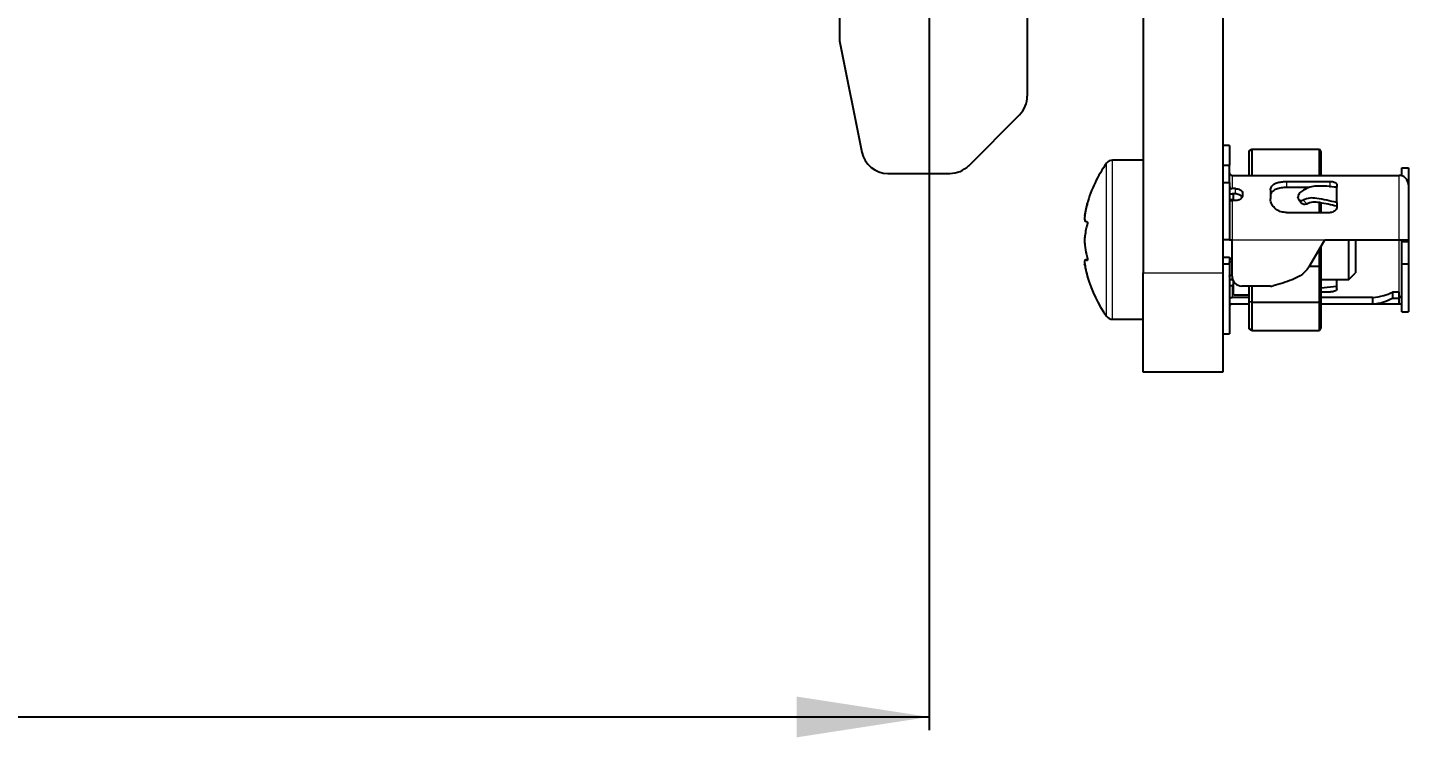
# Model space of a CAD drawing. Header units: millimetres. Extents: x -1019 to 1271, y -273 to 1986.
# Drawn here: x -110.3 to -6.1, y -125.3 to -71.8 of the extents above; entities that cross this region are included whole.
import ezdxf

# ---------------------------------------------------------------- set-up
doc = ezdxf.new("R2010")
doc.units = ezdxf.units.MM
doc.layers.add('FORMAT', color=7, linetype='Continuous')
doc.styles.add('SLDTEXTSTYLE0', font='TXT', dxfattribs={"width": 0.75})
doc.dimstyles.new('SLDDIMSTYLE0', dxfattribs={"dimtxt": 20, "dimasz": 10, "dimexe": 0, "dimexo": 0.0625, "dimgap": 5, "dimtad": 2, "dimdec": 1, "dimrnd": 1e-09, "dimzin": 12, "dimdsep": 46, "dimtxsty": 'SLDTEXTSTYLE0', "dimsah": 1, "dimcen": 0.09, "dimadec": 0, "dimazin": 3, "dimtfac": 1, "dimtofl": 0, "dimtmove": 0, "dimatfit": 3, "dimfxl": 0, "dimfrac": 2, "dimtolj": 1, "dimtzin": 12, "dimarcsym": 0})

# ---------------------------------------------------------------- blocks, each defined once
blk = doc.blocks.new('_D_4')
at = {"layer": 'FORMAT'}
for p, q in [((-898.29, 874.74), (-898.29, -124.75)), ((-42.29, 874.74), (-42.29, -124.75)), ((-898.29, -123.75), (-42.29, -123.75))]:
    blk.add_line(p, q, dxfattribs=at)
for points in [[(-898.29, -123.75), (-888.29, -125.29), (-888.29, -122.21)], [(-42.29, -123.75), (-52.29, -122.21), (-52.29, -125.29)]]:
    blk.add_solid(points, dxfattribs=at)
at = {"layer": 'FORMAT', "insert": (-492.46, -97.97), "char_height": 20, "attachment_point": 1, "style": 'SLDTEXTSTYLE0'}
blk.add_mtext('856', dxfattribs=at)

msp = doc.modelspace()

# ---------------------------------------------------------------- linework, layer by layer
at = {"color": 7, "linetype": 'Continuous', "lineweight": 25}
for p, q in [((-26.14, -57.14), (-26.14, -90.25)), ((-20.14, -57.14), (-20.14, -90.25)), ((-49.04, -70.35), (-49.04, -72.75)), ((-34.89, -70.35), (-34.89, -76.92)), ((-49.04, -72.75), (-47.36, -81.14)), ((-39.3, -82.17), (-35.47, -78.34)), ((-19.64, -80.65), (-20.14, -80.65)), ((-19.64, -80.65), (-19.64, -82.12)), ((-18.14, -81.04), (-17.94, -80.91)), ((-18.14, -82.9), (-18.14, -81.04)), ((-17.94, -80.91), (-17.94, -82.9)), ((-17.94, -80.91), (-12.85, -80.91)), ((-12.85, -82.9), (-12.85, -80.91)), ((-12.85, -80.91), (-12.74, -81.14)), ((-12.74, -81.14), (-12.74, -82.9)), ((-26.14, -81.75), (-28.46, -81.75)), ((-20.14, -82.12), (-19.64, -82.12)), ((-19.64, -83.43), (-19.64, -82.12)), ((-45.4, -82.75), (-40.72, -82.75)), ((-19.44, -82.9), (-8.84, -82.9)), ((-8.84, -82.9), (-6.84, -82.9)), ((-6.64, -82.32), (-6.14, -82.32)), ((-6.64, -82.93), (-6.64, -82.32)), ((-6.14, -82.32), (-6.14, -83.6)), ((-20.14, -83.43), (-19.64, -83.43)), ((-19.64, -83.43), (-19.64, -87.75)), ((-19.19, -83.9), (-19.44, -83.9)), ((-19.19, -84.3), (-19.44, -84.3)), ((-19.34, -84.8), (-19.34, -84.3)), ((-18.64, -84.26), (-18.64, -84.38)), ((-16.54, -84), (-16.54, -84.68)), ((-15.34, -83.36), (-12.04, -83.36)), ((-13.62, -83.81), (-15.34, -83.81)), ((-11.54, -83.59), (-11.54, -83.8)), ((-11.54, -84.94), (-11.54, -83.8)), ((-6.14, -83.6), (-6.14, -87.75)), ((-19.34, -84.75), (-19.6, -84.75)), ((-19.19, -84.8), (-19.44, -84.8)), ((-14.47, -84.56), (-14.47, -84.53)), ((-14.42, -84.7), (-14.19, -84.99)), ((-12.85, -85.7), (-12.85, -84.93)), ((-12.74, -84.98), (-12.74, -85.7)), ((-11.54, -84.94), (-11.54, -85.26)), ((-15.34, -85.7), (-12.04, -85.7)), ((-19.64, -87.75), (-20.14, -87.75)), ((-19.64, -87.75), (-19.44, -87.75)), ((-19.44, -90.5), (-19.44, -87.75)), ((-13.59, -89.75), (-12.44, -87.75)), ((-12.85, -89.75), (-12.85, -88.47)), ((-12.74, -88.27), (-12.74, -89.75)), ((-12.44, -87.75), (-6.84, -87.75)), ((-10.64, -87.89), (-10.64, -87.75)), ((-10.64, -90.75), (-10.64, -87.89)), ((-10.14, -87.75), (-10.14, -90.25)), ((-6.84, -87.75), (-6.14, -87.75)), ((-6.64, -87.88), (-6.64, -87.75)), ((-6.64, -87.88), (-6.14, -87.88)), ((-6.64, -89.58), (-6.64, -87.88)), ((-6.14, -87.75), (-6.14, -87.88)), ((-6.14, -87.88), (-6.14, -89.58)), ((-30.35, -89.28), (-30.5, -89.28)), ((-20.14, -89.06), (-19.64, -89.06)), ((-19.64, -89.06), (-19.64, -89.59)), ((-19.64, -89.2), (-19.44, -89.2)), ((-26.14, -97.75), (-26.14, -90.25)), ((-19.64, -89.59), (-20.14, -89.59)), ((-20.14, -90.25), (-20.14, -97.75)), ((-19.64, -89.59), (-19.64, -94.85)), ((-13.59, -89.75), (-12.85, -89.75)), ((-12.85, -92.45), (-12.85, -89.75)), ((-12.74, -89.75), (-12.85, -89.75)), ((-12.74, -89.75), (-12.74, -92.42)), ((-10.64, -90.75), (-10.14, -90.25)), ((-6.64, -89.58), (-6.14, -89.58)), ((-6.64, -93.18), (-6.64, -89.58)), ((-6.14, -89.58), (-6.14, -93.18)), ((-19.64, -90.75), (-19.4, -90.75)), ((-19.34, -91.2), (-19.44, -91.2)), ((-19.34, -91.9), (-19.34, -90.88)), ((-16.54, -91.25), (-18.69, -91.25)), ((-18.14, -92.43), (-18.14, -91.25)), ((-17.94, -91.25), (-17.94, -92.45)), ((-12.74, -90.75), (-10.64, -90.75)), ((-11.54, -91.29), (-12.74, -91.41)), ((-11.54, -91.29), (-11.54, -90.75)), ((-11.54, -91.46), (-11.54, -91.29)), ((-18.14, -92.1), (-19.44, -92.1)), ((-19.44, -92.6), (-18.14, -92.6)), ((-19.34, -91.9), (-18.14, -91.9)), ((-18.14, -94.47), (-18.14, -92.43)), ((-17.94, -92.45), (-18.14, -92.43)), ((-17.94, -92.45), (-17.94, -94.6)), ((-17.94, -92.45), (-12.85, -92.45)), ((-12.74, -92.42), (-12.85, -92.45)), ((-12.85, -94.6), (-12.85, -92.45)), ((-12.04, -91.7), (-12.74, -91.7)), ((-8.84, -92.1), (-12.74, -92.1)), ((-12.74, -92.42), (-12.74, -94.37)), ((-12.74, -92.6), (-8.84, -92.6)), ((-8.84, -92.1), (-8.84, -92.6)), ((-8.84, -92.6), (-6.84, -92.6)), ((-7.34, -91.7), (-7.34, -92.15)), ((-6.84, -91.7), (-7.34, -91.7)), ((-7.34, -92.15), (-6.84, -92.15)), ((-6.84, -92.15), (-6.84, -91.7)), ((-6.64, -93.18), (-6.14, -93.18)), ((-28.46, -93.75), (-26.14, -93.75)), ((-17.94, -94.6), (-18.14, -94.47)), ((-17.94, -94.6), (-12.85, -94.6)), ((-12.74, -94.37), (-12.85, -94.6)), ((-20.14, -94.85), (-19.64, -94.85)), ((-20.14, -97.75), (-26.14, -97.75))]:
    msp.add_line(p, q, dxfattribs=at)
at = {"color": 8, "linetype": 'Continuous', "lineweight": 18}
for p, q in [((-28.9, -93.52), (-28.9, -81.98)), ((-28.46, -93.75), (-28.46, -81.75)), ((-19.44, -82.9), (-19.44, -83.9)), ((-6.84, -87.75), (-6.84, -82.9)), ((-19.19, -84.3), (-19.19, -83.9)), ((-15.34, -83.36), (-15.34, -83.81)), ((-12.04, -83.81), (-12.04, -83.36)), ((-19.44, -84.8), (-19.44, -87.75)), ((-19.44, -87.75), (-12.44, -87.75)), ((-6.84, -91.7), (-6.84, -87.75)), ((-26.14, -90.25), (-20.14, -90.25)), ((-19.44, -91.2), (-19.44, -92.1))]:
    msp.add_line(p, q, dxfattribs=at)
at = {"color": 7, "linetype": 'Continuous', "lineweight": 25, "flags": 128}
for points in [[(-19.64, -84.28), (-19.58, -84.29), (-19.44, -84.3)], [(-30.37, -85.07), (-30.44, -85.32), (-30.55, -85.83)], [(-19.64, -84.68), (-19.63, -84.7), (-19.62, -84.72), (-19.6, -84.75), (-19.58, -84.76), (-19.55, -84.78), (-19.52, -84.79), (-19.48, -84.8), (-19.44, -84.8)], [(-19.34, -84.63), (-19.38, -84.72), (-19.4, -84.75)], [(-30.55, -89.67), (-30.44, -90.18), (-30.33, -90.57)], [(-19.64, -91.23), (-19.58, -91.21), (-19.44, -91.2)], [(-19.64, -92.13), (-19.58, -92.12), (-19.44, -92.1)], [(-6.84, -92.6), (-6.7, -92.59), (-6.64, -92.57)]]:
    msp.add_lwpolyline(points, dxfattribs=at)
at = {"color": 7, "linetype": 'Continuous', "lineweight": 25}
for centre, radius, start, end in [((-36.89, -76.92), 2, 315, 360), ((-45.4, -80.75), 2, 191.3099, 270), ((-40.72, -80.75), 2, 270, 315), ((-20.74, -87.75), 10, 144.7485, 164.4243), ((-28.46, -82.29), 0.54, 90, 144.7485), ((-19.44, -82.7), 0.2, 180, 270), ((-6.84, -83.6), 0.7, 360, 90), ((-19.46, -83.72), 0.183, 187.3339, 275.8124), ((-20.74, -87.75), 10, 196.3891, 215.2515), ((-18.69, -90.5), 0.75, 180, 270), ((-19.54, -90.83), 0.0996, 125.5332, 176.0721), ((-16.54, -90.5), 0.75, 270, 285.0484), ((-19.44, -92.8), 0.2, 90, 180), ((-6.84, -91.9), 0.2, 270, 360), ((-28.46, -93.21), 0.54, 215.2515, 270)]:
    msp.add_arc(centre, radius, start, end, dxfattribs=at)
for points, knots in [([(-19.19, -83.9), (-19.13, -83.91), (-19, -83.92), (-18.84, -83.97), (-18.71, -84.06), (-18.65, -84.17), (-18.64, -84.24), (-18.64, -84.26)], [0, 0, 0, 0, 0.214393, 0.428789, 0.643061, 0.856854, 1, 1, 1, 1]), ([(-18.68, -84.53), (-18.7, -84.49), (-18.75, -84.42), (-18.89, -84.35), (-19.04, -84.31), (-19.15, -84.3), (-19.19, -84.3)], [0, 0, 0, 0, 0.252501, 0.531568, 0.811143, 1, 1, 1, 1]), ([(-16.54, -84), (-16.53, -83.92), (-16.5, -83.75), (-16.3, -83.56), (-16, -83.43), (-15.67, -83.37), (-15.44, -83.36), (-15.34, -83.36)], [0, 0, 0, 0, 0.212833, 0.42585, 0.635542, 0.846587, 1, 1, 1, 1]), ([(-15.34, -83.81), (-15.47, -83.82), (-15.74, -83.83), (-16.1, -83.92), (-16.37, -84.07), (-16.52, -84.26), (-16.53, -84.41), (-16.54, -84.47)], [0, 0, 0, 0, 0.212875, 0.425767, 0.637937, 0.847353, 1, 1, 1, 1]), ([(-14.06, -84.02), (-14.11, -84.05), (-14.21, -84.1), (-14.33, -84.22), (-14.42, -84.35), (-14.46, -84.46), (-14.46, -84.51), (-14.47, -84.53)], [0, 0, 0, 0, 0.225867, 0.451734, 0.677598, 0.903479, 1, 1, 1, 1]), ([(-11.54, -83.8), (-12.04, -83.74), (-12.71, -83.66), (-13.6, -83.76), (-13.91, -83.93), (-14.06, -84.02)], [0, 0, 0, 0, 0.587693, 0.790818, 1, 1, 1, 1]), ([(-12.04, -83.36), (-11.98, -83.36), (-11.87, -83.36), (-11.72, -83.4), (-11.61, -83.46), (-11.55, -83.53), (-11.54, -83.57), (-11.54, -83.59)], [0, 0, 0, 0, 0.214445, 0.428893, 0.643239, 0.857188, 1, 1, 1, 1]), ([(-30.37, -85.06), (-30.36, -85.04), (-30.35, -85), (-30.34, -84.97), (-30.34, -84.96), (-30.34, -84.96), (-30.34, -84.96), (-30.35, -85), (-30.41, -85.22), (-30.5, -85.61), (-30.57, -86.06), (-30.56, -86.31), (-30.5, -86.38), (-30.43, -86.37), (-30.37, -86.39), (-30.35, -86.41), (-30.34, -86.44), (-30.34, -86.46), (-30.34, -86.49), (-30.35, -86.55), (-30.39, -86.72), (-30.47, -87.01), (-30.54, -87.4), (-30.57, -87.81), (-30.54, -88.31), (-30.47, -88.71), (-30.38, -89.03), (-30.35, -89.15), (-30.34, -89.22), (-30.34, -89.25), (-30.34, -89.27), (-30.34, -89.29), (-30.36, -89.32), (-30.44, -89.31), (-30.53, -89.25), (-30.57, -89.35), (-30.55, -89.65), (-30.48, -90.02), (-30.41, -90.31), (-30.38, -90.42), (-30.36, -90.48), (-30.35, -90.53), (-30.34, -90.55), (-30.34, -90.55), (-30.34, -90.55)], [0, 0, 0, 0, 0.010728, 0.015224, 0.018112, 0.020571, 0.023024, 0.027377, 0.040819, 0.103498, 0.166695, 0.204011, 0.256335, 0.314494, 0.327735, 0.341099, 0.344105, 0.346621, 0.34914, 0.352978, 0.363553, 0.410702, 0.470972, 0.507237, 0.543762, 0.627026, 0.651816, 0.664256, 0.66927, 0.671997, 0.674747, 0.677852, 0.683424, 0.704689, 0.788652, 0.828321, 0.868497, 0.946466, 0.965714, 0.977954, 0.986009, 0.994111, 0.997345, 1, 1, 1, 1]), ([(-18.64, -84.38), (-18.64, -84.43), (-18.66, -84.52), (-18.75, -84.64), (-18.89, -84.74), (-19.04, -84.79), (-19.15, -84.8), (-19.19, -84.8)], [0, 0, 0, 0, 0.214305, 0.42865, 0.642279, 0.856223, 1, 1, 1, 1]), ([(-15.34, -85.7), (-15.47, -85.69), (-15.74, -85.67), (-16.1, -85.48), (-16.37, -85.22), (-16.52, -84.93), (-16.53, -84.75), (-16.54, -84.68)], [0, 0, 0, 0, 0.213238, 0.42649, 0.63916, 0.849598, 1, 1, 1, 1]), ([(-14.47, -84.56), (-14.46, -84.6), (-14.45, -84.67), (-14.38, -84.75), (-14.27, -84.79), (-14.15, -84.78), (-14.08, -84.76), (-14.06, -84.75)], [0, 0, 0, 0, 0.225883, 0.451767, 0.67765, 0.903524, 1, 1, 1, 1]), ([(-14.19, -84.99), (-14.18, -85), (-14.17, -85.02), (-14.15, -85.03), (-14.15, -85.04)], [0, 0, 0, 0, 0.872289, 1, 1, 1, 1]), ([(-13.81, -85.06), (-13.86, -85.07), (-13.96, -85.1), (-14.08, -85.08), (-14.13, -85.05), (-14.15, -85.04)], [0, 0, 0, 0, 0.3691258, 0.7382556, 1, 1, 1, 1]), ([(-11.54, -84.94), (-12.04, -84.83), (-12.71, -84.68), (-13.6, -84.57), (-13.91, -84.69), (-14.06, -84.75)], [0, 0, 0, 0, 0.587693, 0.790818, 1, 1, 1, 1]), ([(-11.54, -85.23), (-11.97, -85.13), (-12.56, -84.99), (-13.37, -84.88), (-13.66, -85), (-13.81, -85.06)], [0, 0, 0, 0, 0.56666, 0.780905, 1, 1, 1, 1]), ([(-11.54, -85.26), (-11.54, -85.31), (-11.55, -85.41), (-11.64, -85.54), (-11.77, -85.64), (-11.91, -85.69), (-12, -85.7), (-12.04, -85.7)], [0, 0, 0, 0, 0.214373, 0.428779, 0.642592, 0.856666, 1, 1, 1, 1]), ([(-30.55, -85.84), (-30.56, -85.86), (-30.57, -85.91), (-30.56, -85.89), (-30.56, -85.89)], [0, 0, 0, 0, 0.65651, 1, 1, 1, 1]), ([(-19.64, -89.47), (-19.64, -89.46), (-19.64, -89.44), (-19.62, -89.41), (-19.58, -89.39), (-19.51, -89.4), (-19.46, -89.4), (-19.44, -89.41)], [0, 0, 0, 0, 0.195302, 0.377541, 0.538909, 0.761383, 1, 1, 1, 1]), ([(-30.55, -89.67), (-30.56, -89.65), (-30.57, -89.6), (-30.56, -89.61), (-30.56, -89.62)], [0, 0, 0, 0, 0.429774, 1, 1, 1, 1]), ([(-19.64, -90.53), (-19.64, -90.52), (-19.64, -90.5), (-19.62, -90.47), (-19.58, -90.44), (-19.5, -90.43), (-19.45, -90.42), (-19.43, -90.42)], [0, 0, 0, 0, 0.187462, 0.362386, 0.517277, 0.750642, 1, 1, 1, 1]), ([(-13.59, -89.75), (-13.76, -89.97), (-14.11, -90.41), (-15.1, -90.88), (-15.86, -91.09), (-16.34, -91.23)], [0, 0, 0, 0, 0.254027, 0.526591, 1, 1, 1, 1]), ([(-11.54, -91.46), (-11.54, -91.49), (-11.55, -91.54), (-11.64, -91.61), (-11.77, -91.67), (-11.91, -91.69), (-12, -91.69), (-12.04, -91.7)], [0, 0, 0, 0, 0.214295, 0.42863, 0.64223, 0.856153, 1, 1, 1, 1]), ([(-8.84, -92.1), (-8.56, -92.08), (-8.06, -92.03), (-7.56, -91.8), (-7.34, -91.7)], [0, 0, 0, 0, 0.559868, 1, 1, 1, 1]), ([(-8.84, -92.6), (-8.56, -92.57), (-8.06, -92.51), (-7.56, -92.26), (-7.34, -92.15)], [0, 0, 0, 0, 0.559911, 1, 1, 1, 1]), ([(-6.84, -92.6), (-6.84, -92.57), (-6.84, -92.51), (-6.84, -92.26), (-6.84, -92.15)], [0, 0, 0, 0, 0.559866, 1, 1, 1, 1])]:
    msp.add_open_spline(points, degree=3, knots=knots, dxfattribs=at)
at = {"color": 8, "linetype": 'Continuous', "lineweight": 18}
msp.add_open_spline([(-14.06, -84.75), (-14.02, -84.81), (-13.95, -84.89), (-13.87, -84.99), (-13.83, -85.04), (-13.81, -85.06)], degree=3, knots=[0, 0, 0, 0, 0.502362, 0.815418, 1, 1, 1, 1], dxfattribs=at)

# ---------------------------------------------------------------- dimensions: what is measured, and where the dimension line sits
at = {"layer": 'FORMAT'}
dim = msp.add_linear_dim(base=(-42.29, -123.75), p1=(-898.29, 874.75), p2=(-42.29, 874.75), angle=0, dimstyle='SLDDIMSTYLE0', dxfattribs=at)
dim.commit()
dim.dimension.update_dxf_attribs({"geometry": '_D_4', "text_midpoint": (-470.29, -123.75), "dimtype": 160})

doc.saveas('drawing.dxf')
